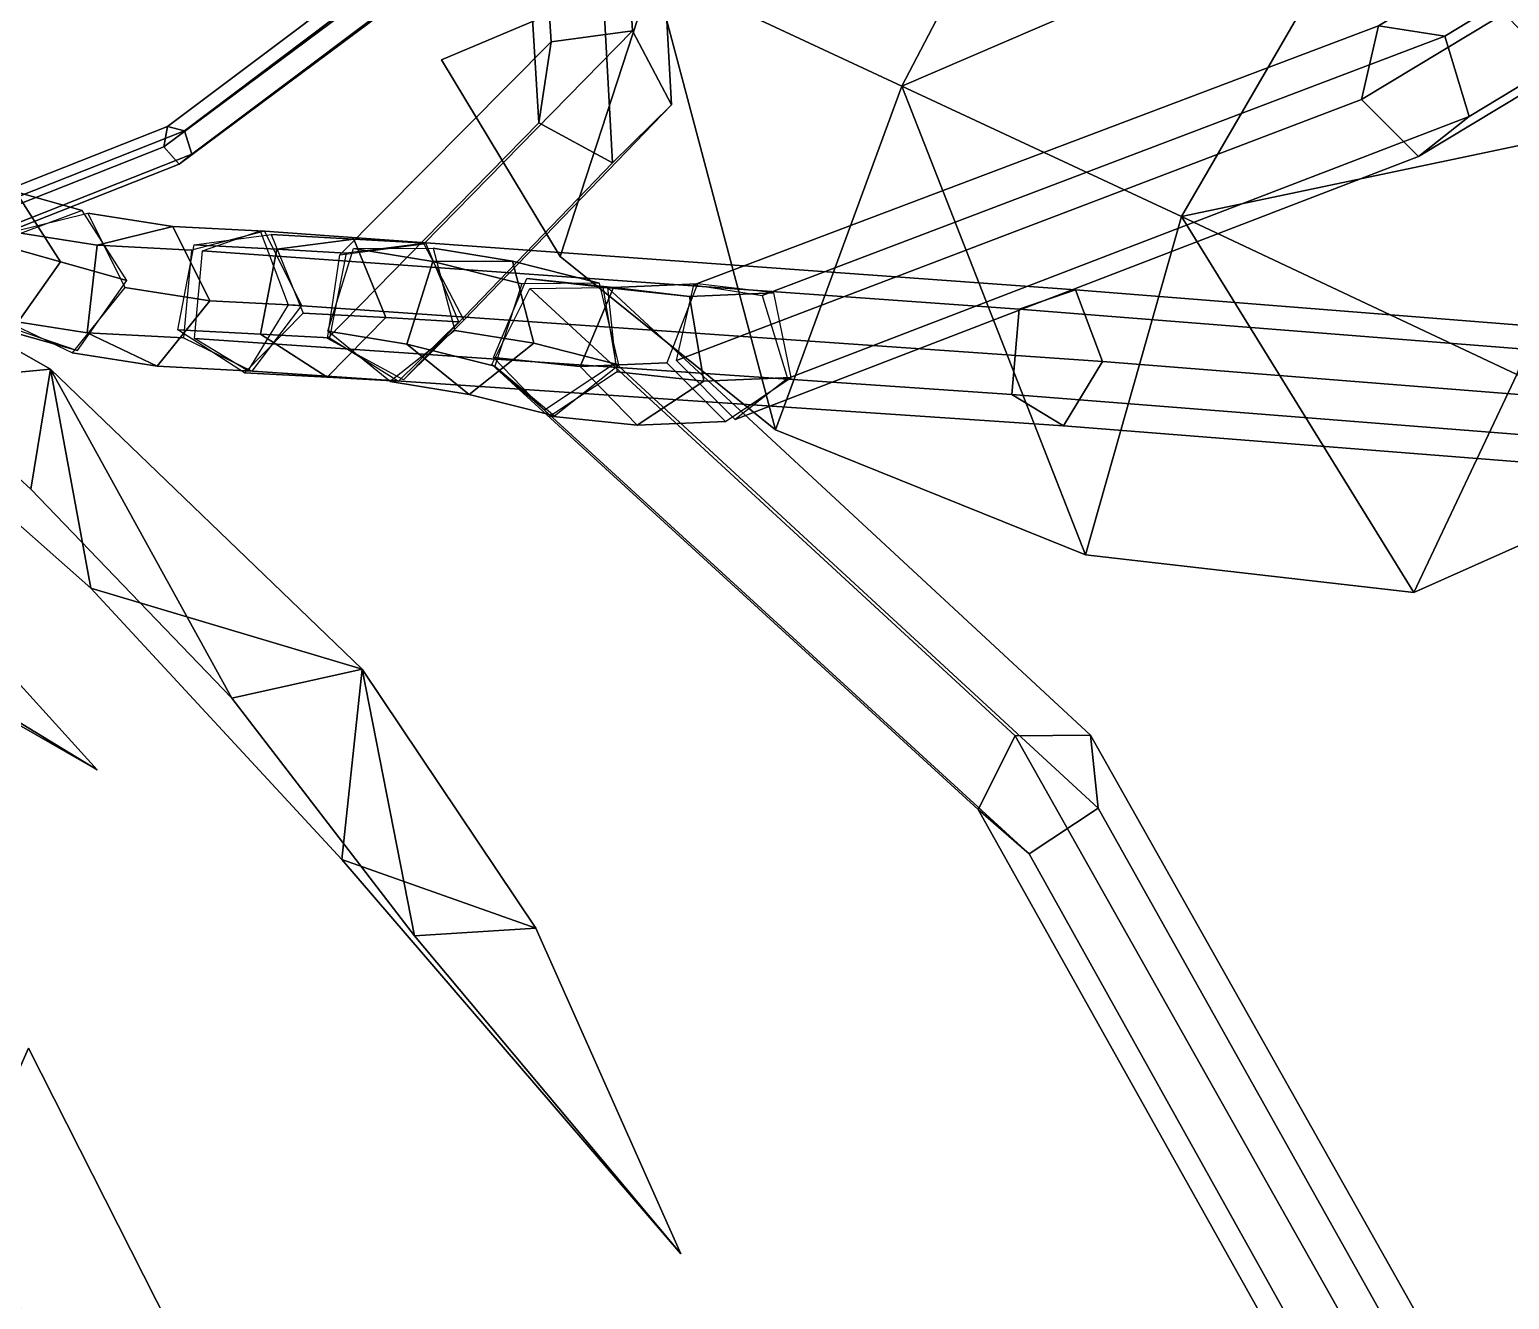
# Model space of a CAD drawing. Header units: metres. Extents: x -208 to 315, y -224 to 287.
# Drawn here: x 247.67 to 275.67, y 96.64 to 120.67 of the extents above; entities that cross this region are included whole.
import ezdxf

# ---------------------------------------------------------------- set-up
doc = ezdxf.new("R2010")
doc.units = ezdxf.units.M

msp = doc.modelspace()

# ---------------------------------------------------------------- linework, layer by layer
at = {"layer": 'Breeder_1InfInt', "color": 3}
for points in [[(248.7696, 117.1973, 843.1606), (250.3787, 116.9471, 846.2496), (248.9461, 116.5934, 846.9672), (247.3371, 116.8436, 843.8782)], [(249.4673, 115.791, 842.6833), (251.0763, 115.5408, 845.7723), (250.3787, 116.9471, 846.2496), (248.7696, 117.1973, 843.1606)], [(247.3371, 116.8436, 843.8782), (248.9461, 116.5934, 846.9672), (248.7596, 114.9357, 846.9301), (247.1506, 115.1859, 843.8411)], [(250.3787, 116.9471, 846.2496), (252.1131, 116.8559, 849.1785), (250.7292, 116.4992, 849.9846), (248.9461, 116.5934, 846.9672)], [(251.0763, 115.5408, 845.7723), (252.818, 115.4477, 848.7178), (252.1131, 116.8559, 849.1785), (250.3787, 116.9471, 846.2496)], [(252.2407, 116.7935, 849.1519), (253.8034, 116.7085, 852.2734), (252.3443, 116.5152, 852.9987), (250.7816, 116.6003, 849.8771)], [(252.8457, 115.3075, 848.8086), (254.4083, 115.2224, 851.9301), (253.8034, 116.7085, 852.2734), (252.2407, 116.7935, 849.1519)], [(248.9461, 116.5934, 846.9672), (250.7292, 116.4992, 849.9846), (250.5807, 114.8377, 850.02), (248.7596, 114.9357, 846.9301)], [(250.7816, 116.6003, 849.8771), (252.3443, 116.5152, 852.9987), (252.0338, 114.9079, 853.1102), (250.4712, 114.993, 849.9887)], [(252.3443, 116.5152, 852.9987), (253.6595, 116.4432, 856.1582), (253.3398, 114.8368, 856.2542), (252.0338, 114.9079, 853.1102)], [(253.8034, 116.7085, 852.2734), (255.1656, 116.632, 855.5351), (253.6595, 116.4432, 856.1582), (252.3443, 116.5152, 852.9987)], [(253.7982, 116.5275, 856.2064), (255.295, 116.2826, 859.3517), (254.8087, 114.7193, 859.4615), (253.3119, 114.9643, 856.3162)], [(255.3051, 116.5374, 855.4901), (256.8019, 116.2924, 858.6354), (255.295, 116.2826, 859.3517), (253.7982, 116.5275, 856.2064)], [(254.4083, 115.2224, 851.9301), (255.7907, 115.1439, 855.2401), (255.1656, 116.632, 855.5351), (253.8034, 116.7085, 852.2734)], [(255.7139, 114.98, 855.1743), (257.2106, 114.735, 858.3196), (256.8019, 116.2924, 858.6354), (255.3051, 116.5374, 855.4901)], [(255.295, 116.2826, 859.3517), (256.983, 115.8602, 862.4896), (256.4713, 114.3025, 862.5536), (254.8087, 114.7193, 859.4615)], [(256.8019, 116.2924, 858.6354), (258.453, 115.8757, 861.7004), (256.983, 115.8602, 862.4896), (255.295, 116.2826, 859.3517)], [(257.2106, 114.735, 858.3196), (258.8145, 114.3273, 861.2957), (258.453, 115.8757, 861.7004), (256.8019, 116.2924, 858.6354)], [(257.0748, 115.9627, 862.3549), (258.7155, 115.7894, 865.4324), (258.088, 114.2942, 865.6827), (256.4472, 114.4674, 862.6052)], [(258.5111, 115.7948, 861.5796), (260.1519, 115.6216, 864.6571), (258.7155, 115.7894, 865.4324), (257.0748, 115.9627, 862.3549)], [(248.4724, 114.555, 843.1015), (250.0814, 114.3048, 846.1904), (251.0763, 115.5408, 845.7723), (249.4673, 115.791, 842.6833)], [(258.7155, 115.7894, 865.4324), (260.3066, 115.8602, 868.4421), (259.7248, 114.3643, 868.7826), (258.088, 114.2942, 865.6827)], [(258.7847, 114.1943, 861.3436), (260.4254, 114.021, 864.4211), (260.1519, 115.6216, 864.6571), (258.5111, 115.7948, 861.5796)], [(260.1519, 115.6216, 864.6571), (261.7512, 115.6901, 867.6829), (260.3066, 115.8602, 868.4421), (258.7155, 115.7894, 865.4324)], [(260.4254, 114.021, 864.4211), (262.0758, 114.0875, 867.5471), (261.7512, 115.6901, 867.6829), (260.1519, 115.6216, 864.6571)], [(250.0814, 114.3048, 846.1904), (251.8763, 114.2075, 849.2349), (252.818, 115.4477, 848.7178), (251.0763, 115.5408, 845.7723)], [(247.1506, 115.1859, 843.8411), (248.7596, 114.9357, 846.9301), (250.0814, 114.3048, 846.1904), (248.4724, 114.555, 843.1015)], [(251.7355, 114.1779, 849.3336), (253.2982, 114.0928, 852.4551), (254.4083, 115.2224, 851.9301), (252.8457, 115.3075, 848.8086)], [(253.2982, 114.0928, 852.4551), (254.6453, 114.0176, 855.6913), (255.7907, 115.1439, 855.2401), (254.4083, 115.2224, 851.9301)], [(248.7596, 114.9357, 846.9301), (250.5807, 114.8377, 850.02), (251.8763, 114.2075, 849.2349), (250.0814, 114.3048, 846.1904)], [(250.4712, 114.993, 849.9887), (252.0338, 114.9079, 853.1102), (253.2982, 114.0928, 852.4551), (251.7355, 114.1779, 849.3336)], [(252.0338, 114.9079, 853.1102), (253.3398, 114.8368, 856.2542), (254.6453, 114.0176, 855.6913), (253.2982, 114.0928, 852.4551)], [(253.3119, 114.9643, 856.3162), (254.8087, 114.7193, 859.4615), (255.9858, 113.7684, 858.8272), (254.489, 114.0134, 855.6819)], [(254.489, 114.0134, 855.6819), (255.9858, 113.7684, 858.8272), (257.2106, 114.735, 858.3196), (255.7139, 114.98, 855.1743)], [(254.8087, 114.7193, 859.4615), (256.4713, 114.3025, 862.5536), (257.5968, 113.3605, 861.8199), (255.9858, 113.7684, 858.8272)], [(255.9858, 113.7684, 858.8272), (257.5968, 113.3605, 861.8199), (258.8145, 114.3273, 861.2957), (257.2106, 114.735, 858.3196)], [(256.4472, 114.4674, 862.6052), (258.088, 114.2942, 865.6827), (259.1607, 113.1848, 865.0483), (257.52, 113.358, 861.9708)], [(258.088, 114.2942, 865.6827), (259.7248, 114.3643, 868.7826), (260.8347, 113.2521, 868.2211), (259.1607, 113.1848, 865.0483)], [(257.52, 113.358, 861.9708), (259.1607, 113.1848, 865.0483), (260.4254, 114.021, 864.4211), (258.7847, 114.1943, 861.3436)], [(259.1607, 113.1848, 865.0483), (260.8347, 113.2521, 868.2211), (262.0758, 114.0875, 867.5471), (260.4254, 114.021, 864.4211)]]:
    msp.add_3dface(points, dxfattribs=at)
at = {"layer": 'Breeder_1Pdcel', "color": 3}
for points in [[(273.1919, 120.7455, 884.1188), (288.0586, 129.7411, 895.6895), (288.0369, 128.4971, 896.6821), (272.8713, 119.3518, 884.8173)], [(274.4435, 120.5453, 883.1562), (289.1265, 129.4488, 894.546), (288.0586, 129.7411, 895.6895), (273.1919, 120.7455, 884.1188)], [(274.908, 119.026, 883.2507), (289.7747, 128.0215, 894.8214), (289.1265, 129.4488, 894.546), (274.4435, 120.5453, 883.1562)], [(259.075, 120.6504, 875.6405), (258.5782, 128.8445, 894.835), (257.0151, 128.5567, 894.9183), (257.5348, 120.4436, 875.9841)], [(259.8104, 119.2458, 875.7787), (259.3509, 127.5716, 895.3969), (258.5782, 128.8445, 894.835), (259.075, 120.6504, 875.6405)], [(257.5348, 120.4436, 875.9841), (257.0151, 128.5567, 894.9183), (256.8072, 127.1032, 895.5325), (257.3039, 118.9091, 876.338)], [(272.8713, 119.3518, 884.8173), (288.0369, 128.4971, 896.6821), (289.1135, 127.4183, 896.1375), (273.948, 118.273, 884.2727)], [(273.948, 118.273, 884.2727), (289.1135, 127.4183, 896.1375), (289.7747, 128.0215, 894.8214), (274.908, 119.026, 883.2507)], [(258.6993, 118.1533, 876.2164), (258.2398, 126.4792, 895.8345), (259.3509, 127.5716, 895.3969), (259.8104, 119.2458, 875.7787)], [(257.3039, 118.9091, 876.338), (256.8072, 127.1032, 895.5325), (258.2398, 126.4792, 895.8345), (258.6993, 118.1533, 876.2164)], [(260.236, 115.8436, 868.3355), (273.1919, 120.7455, 884.1188), (272.8713, 119.3518, 884.8173), (259.9055, 114.4068, 869.0556)], [(261.5262, 115.6372, 867.3431), (274.4435, 120.5453, 883.1562), (273.1919, 120.7455, 884.1188), (260.236, 115.8436, 868.3355)], [(253.5404, 116.4075, 855.7665), (257.5348, 120.4436, 875.9841), (257.3039, 118.9091, 876.338), (253.3024, 114.8255, 856.1313)], [(255.1282, 116.6207, 855.4122), (259.075, 120.6504, 875.6405), (257.5348, 120.4436, 875.9841), (253.5404, 116.4075, 855.7665)], [(255.8864, 115.1726, 855.5547), (259.8104, 119.2458, 875.7787), (259.075, 120.6504, 875.6405), (255.1282, 116.6207, 855.4122)], [(262.0052, 114.0709, 867.4406), (274.908, 119.026, 883.2507), (274.4435, 120.5453, 883.1562), (261.5262, 115.6372, 867.3431)], [(259.9055, 114.4068, 869.0556), (272.8713, 119.3518, 884.8173), (273.948, 118.273, 884.2727), (261.0154, 113.2947, 868.4941)], [(254.7409, 114.0464, 856.0059), (258.6993, 118.1533, 876.2164), (259.8104, 119.2458, 875.7787), (255.8864, 115.1726, 855.5547)], [(261.0154, 113.2947, 868.4941), (273.948, 118.273, 884.2727), (274.908, 119.026, 883.2507), (262.0052, 114.0709, 867.4406)], [(253.3024, 114.8255, 856.1313), (257.3039, 118.9091, 876.338), (258.6993, 118.1533, 876.2164), (254.7409, 114.0464, 856.0059)], [(252.0321, 116.8611, 849.0784), (267.457, 115.7442, 863.2848), (266.3945, 115.3805, 864.4125), (250.9367, 116.4861, 850.241)], [(252.5597, 115.464, 848.3985), (267.9688, 114.3891, 862.6253), (267.457, 115.7442, 863.2848), (252.0321, 116.8611, 849.0784)], [(250.9367, 116.4861, 850.241), (266.3945, 115.3805, 864.4125), (266.2504, 113.7688, 864.4468), (250.7882, 114.8246, 850.2764)], [(257.1343, 115.7734, 862.7698), (266.3159, 107.3058, 879.6517), (265.6155, 105.9119, 879.3358), (256.4122, 114.3364, 862.4442)], [(258.6043, 115.7889, 861.9806), (267.7418, 107.3209, 878.8861), (266.3159, 107.3058, 879.6517), (257.1343, 115.7734, 862.7698)], [(258.7554, 114.3612, 861.1862), (267.8883, 105.936, 878.1155), (267.7418, 107.3209, 878.8861), (258.6043, 115.7889, 861.9806)], [(267.457, 115.7442, 863.2848), (286.2233, 114.2584, 872.309), (285.5285, 113.8672, 873.6863), (266.3945, 115.3805, 864.4125)], [(267.9688, 114.3891, 862.6253), (286.5091, 112.9202, 871.4962), (286.2233, 114.2584, 872.309), (267.457, 115.7442, 863.2848)], [(251.7953, 114.2126, 849.1347), (267.2273, 113.1752, 863.3394), (267.9688, 114.3891, 862.6253), (252.5597, 115.464, 848.3985)], [(266.3945, 115.3805, 864.4125), (285.5285, 113.8672, 873.6863), (285.3844, 112.2555, 873.7206), (266.2504, 113.7688, 864.4468)], [(250.7882, 114.8246, 850.2764), (266.2504, 113.7688, 864.4468), (267.2273, 113.1752, 863.3394), (251.7953, 114.2126, 849.1347)], [(256.4122, 114.3364, 862.4442), (265.6155, 105.9119, 879.3358), (266.5817, 105.0702, 878.3918), (257.4084, 113.4687, 861.4711)], [(257.4084, 113.4687, 861.4711), (266.5817, 105.0702, 878.3918), (267.8883, 105.936, 878.1155), (258.7554, 114.3612, 861.1862)], [(267.2273, 113.1752, 863.3394), (285.9936, 111.6895, 872.3636), (286.5091, 112.9202, 871.4962), (267.9688, 114.3891, 862.6253)], [(266.2504, 113.7688, 864.4468), (285.3844, 112.2555, 873.7206), (285.9936, 111.6895, 872.3636), (267.2273, 113.1752, 863.3394)], [(266.3159, 107.3058, 879.6517), (274.1039, 93.4798, 893.8851), (273.2232, 92.3227, 893.2381), (265.6155, 105.9119, 879.3358)], [(267.7418, 107.3209, 878.8861), (275.5298, 93.4949, 893.1196), (274.1039, 93.4798, 893.8851), (266.3159, 107.3058, 879.6517)], [(267.8883, 105.936, 878.1155), (275.496, 92.3468, 892.0178), (275.5298, 93.4949, 893.1196), (267.7418, 107.3209, 878.8861)], [(265.6155, 105.9119, 879.3358), (273.2232, 92.3227, 893.2381), (274.0786, 91.6265, 892.0906), (266.5817, 105.0702, 878.3918)], [(266.5817, 105.0702, 878.3918), (274.0786, 91.6265, 892.0906), (275.496, 92.3468, 892.0178), (267.8883, 105.936, 878.1155)]]:
    msp.add_3dface(points, dxfattribs=at)
at = {"layer": 'Breeder_1Pdncle', "color": 3}
for points in [[(246.9987, 116.6304, 837.2339), (248.2541, 116.2765, 839.9954), (247.4068, 117.6023, 840.5506), (246.1514, 117.9562, 837.7891)], [(247.4068, 117.6023, 840.5506), (248.6621, 117.2484, 843.3121), (247.2263, 116.7099, 843.8958), (245.9709, 117.0638, 841.1343)], [(248.2541, 116.2765, 839.9954), (249.5095, 115.9226, 842.7569), (248.6621, 117.2484, 843.3121), (247.4068, 117.6023, 840.5506)], [(246.0663, 115.3044, 837.488), (247.3216, 114.9505, 840.2495), (248.2541, 116.2765, 839.9954), (246.9987, 116.6304, 837.2339)], [(247.3216, 114.9505, 840.2495), (248.577, 114.5966, 843.0109), (249.5095, 115.9226, 842.7569), (248.2541, 116.2765, 839.9954)], [(245.9186, 115.4343, 840.9492), (247.174, 115.0804, 843.7107), (248.577, 114.5966, 843.0109), (247.3216, 114.9505, 840.2495)]]:
    msp.add_3dface(points, dxfattribs=at)
at = {"layer": 'Breeder_Leaf', "color": 3}
for points in [[(259.4724, 121.7959, 842.8033), (267.8634, 126.6681, 840.2384), (264.1732, 119.6019, 840.1795)], [(259.4724, 121.7959, 842.8033), (264.1732, 119.6019, 840.1795), (267.8634, 126.6681, 840.2384)], [(267.8634, 126.6681, 840.2384), (273.1359, 123.4622, 837.8528), (264.1732, 119.6019, 840.1795)], [(267.8634, 126.6681, 840.2384), (264.1732, 119.6019, 840.1795), (273.1359, 123.4622, 837.8528)], [(264.1732, 119.6019, 840.1795), (273.1359, 123.4622, 837.8528), (269.4661, 117.1326, 837.2449)], [(264.1732, 119.6019, 840.1795), (269.4661, 117.1326, 837.2449), (273.1359, 123.4622, 837.8528)], [(273.1359, 123.4622, 837.8528), (277.6465, 118.86, 834.9939), (269.4661, 117.1326, 837.2449)], [(273.1359, 123.4622, 837.8528), (269.4661, 117.1326, 837.2449), (277.6465, 118.86, 834.9939)], [(259.4724, 121.7959, 842.8033), (257.7048, 116.3787, 842.9404), (255.4645, 120.1021, 842.1039)], [(259.4724, 121.7959, 842.8033), (255.4645, 120.1021, 842.1039), (257.7048, 116.3787, 842.9404)], [(261.7827, 113.0988, 840.9973), (257.7048, 116.3787, 842.9404), (259.4724, 121.7959, 842.8033)], [(261.7827, 113.0988, 840.9973), (259.4724, 121.7959, 842.8033), (257.7048, 116.3787, 842.9404)], [(261.7827, 113.0988, 840.9973), (259.4724, 121.7959, 842.8033), (264.1732, 119.6019, 840.1795)], [(261.7827, 113.0988, 840.9973), (264.1732, 119.6019, 840.1795), (259.4724, 121.7959, 842.8033)], [(264.1732, 119.6019, 840.1795), (267.6466, 110.7291, 838.8034), (261.7827, 113.0988, 840.9973)], [(264.1732, 119.6019, 840.1795), (261.7827, 113.0988, 840.9973), (267.6466, 110.7291, 838.8034)], [(267.6466, 110.7291, 838.8034), (264.1732, 119.6019, 840.1795), (269.4661, 117.1326, 837.2449)], [(267.6466, 110.7291, 838.8034), (269.4661, 117.1326, 837.2449), (264.1732, 119.6019, 840.1795)], [(269.4661, 117.1326, 837.2449), (277.6465, 118.86, 834.9939), (275.8047, 114.144, 833.1395)], [(269.4661, 117.1326, 837.2449), (275.8047, 114.144, 833.1395), (277.6465, 118.86, 834.9939)], [(269.4661, 117.1326, 837.2449), (273.8587, 110.02, 835.7375), (267.6466, 110.7291, 838.8034)], [(269.4661, 117.1326, 837.2449), (267.6466, 110.7291, 838.8034), (273.8587, 110.02, 835.7375)], [(275.8047, 114.144, 833.1395), (273.8587, 110.02, 835.7375), (269.4661, 117.1326, 837.2449)], [(275.8047, 114.144, 833.1395), (269.4661, 117.1326, 837.2449), (273.8587, 110.02, 835.7375)], [(279.6058, 112.5806, 826.2386), (273.8587, 110.02, 835.7375), (275.8047, 114.144, 833.1395)], [(279.6058, 112.5806, 826.2386), (275.8047, 114.144, 833.1395), (273.8587, 110.02, 835.7375)], [(247.6454, 101.3965, 822.6119), (250.7967, 95.1828, 821.5352), (245.76, 97.1513, 828.2975)], [(247.6454, 101.3965, 822.6119), (245.76, 97.1513, 828.2975), (250.7967, 95.1828, 821.5352)], [(245.76, 97.1513, 828.2975), (250.7967, 95.1828, 821.5352), (249.3602, 90.9281, 824.5194)], [(245.76, 97.1513, 828.2975), (249.3602, 90.9281, 824.5194), (250.7967, 95.1828, 821.5352)], [(249.3602, 90.9281, 824.5194), (250.1083, 89.9761, 829.626), (245.76, 97.1513, 828.2975)], [(249.3602, 90.9281, 824.5194), (245.76, 97.1513, 828.2975), (250.1083, 89.9761, 829.626)], [(245.76, 97.1513, 828.2975), (250.1083, 89.9761, 829.626), (246.5616, 93.8271, 834.2178)], [(245.76, 97.1513, 828.2975), (246.5616, 93.8271, 834.2178), (250.1083, 89.9761, 829.626)]]:
    msp.add_3dface(points, dxfattribs=at)
at = {"layer": 'Breeder_Petiole', "color": 3}
for points in [[(250.2775, 118.8391, 842.2086), (255.4815, 122.7496, 843.4591), (255.6036, 122.4734, 843.8079), (250.2091, 118.4521, 842.4503)], [(250.6014, 118.7558, 841.8907), (255.6884, 122.5983, 843.0754), (255.4815, 122.7496, 843.4591), (250.2775, 118.8391, 842.2086)], [(250.2091, 118.4521, 842.4503), (255.6036, 122.4734, 843.8079), (255.8915, 122.1456, 843.6351), (250.4969, 118.1243, 842.2775)], [(250.7362, 118.3166, 841.933), (255.9403, 122.2271, 843.1836), (255.6884, 122.5983, 843.0754), (250.6014, 118.7558, 841.8907)], [(250.4969, 118.1243, 842.2775), (255.8915, 122.1456, 843.6351), (255.9403, 122.2271, 843.1836), (250.7362, 118.3166, 841.933)], [(245.5373, 116.9655, 837.8682), (250.2775, 118.8391, 842.2086), (250.2091, 118.4521, 842.4503), (245.4689, 116.5785, 838.1099)], [(245.8612, 116.8822, 837.5504), (250.6014, 118.7558, 841.8907), (250.2775, 118.8391, 842.2086), (245.5373, 116.9655, 837.8682)], [(245.9961, 116.443, 837.5927), (250.7362, 118.3166, 841.933), (250.6014, 118.7558, 841.8907), (245.8612, 116.8822, 837.5504)], [(245.4689, 116.5785, 838.1099), (250.2091, 118.4521, 842.4503), (250.4969, 118.1243, 842.2775), (245.7567, 116.2507, 837.9371)], [(245.7567, 116.2507, 837.9371), (250.4969, 118.1243, 842.2775), (250.7362, 118.3166, 841.933), (245.9961, 116.443, 837.5927)]]:
    msp.add_3dface(points, dxfattribs=at)
at = {"layer": 'Breeder_Stipule', "color": 3}
for points in [[(240.5311, 118.5305, 825.5493), (244.5202, 113.913, 817.4017), (248.063, 114.2435, 822.5314)], [(240.5311, 118.5305, 825.5493), (248.063, 114.2435, 822.5314), (244.5202, 113.913, 817.4017)], [(248.063, 114.2435, 822.5314), (247.6906, 111.9769, 828.017), (240.5311, 118.5305, 825.5493)], [(248.063, 114.2435, 822.5314), (240.5311, 118.5305, 825.5493), (247.6906, 111.9769, 828.017)], [(248.063, 114.2435, 822.5314), (244.5202, 113.913, 817.4017), (248.8275, 110.1032, 816.0569)], [(248.063, 114.2435, 822.5314), (248.8275, 110.1032, 816.0569), (244.5202, 113.913, 817.4017)], [(248.063, 114.2435, 822.5314), (251.4937, 108.017, 825.139), (247.6906, 111.9769, 828.017)], [(248.063, 114.2435, 822.5314), (247.6906, 111.9769, 828.017), (251.4937, 108.017, 825.139)], [(248.063, 114.2435, 822.5314), (248.8275, 110.1032, 816.0569), (253.9582, 108.5655, 819.5856)], [(248.063, 114.2435, 822.5314), (253.9582, 108.5655, 819.5856), (248.8275, 110.1032, 816.0569)], [(253.9582, 108.5655, 819.5856), (251.4937, 108.017, 825.139), (248.063, 114.2435, 822.5314)], [(253.9582, 108.5655, 819.5856), (248.063, 114.2435, 822.5314), (251.4937, 108.017, 825.139)], [(244.583, 111.4762, 784.1635), (240.5855, 111.7619, 782.2285), (248.946, 106.6637, 781.2578)], [(244.583, 111.4762, 784.1635), (248.946, 106.6637, 781.2578), (240.5855, 111.7619, 782.2285)], [(242.6713, 110.2673, 788.5313), (244.583, 111.4762, 784.1635), (248.946, 106.6637, 781.2578)], [(242.6713, 110.2673, 788.5313), (248.946, 106.6637, 781.2578), (244.583, 111.4762, 784.1635)], [(253.9582, 108.5655, 819.5856), (248.8275, 110.1032, 816.0569), (253.5774, 104.966, 815.1672)], [(253.9582, 108.5655, 819.5856), (253.5774, 104.966, 815.1672), (248.8275, 110.1032, 816.0569)], [(254.9491, 103.5226, 821.6744), (251.4937, 108.017, 825.139), (253.9582, 108.5655, 819.5856)], [(254.9491, 103.5226, 821.6744), (253.9582, 108.5655, 819.5856), (251.4937, 108.017, 825.139)], [(253.9582, 108.5655, 819.5856), (253.5774, 104.966, 815.1672), (257.2454, 103.6673, 817.327)], [(253.9582, 108.5655, 819.5856), (257.2454, 103.6673, 817.327), (253.5774, 104.966, 815.1672)], [(254.9491, 103.5226, 821.6744), (253.9582, 108.5655, 819.5856), (257.2454, 103.6673, 817.327)], [(254.9491, 103.5226, 821.6744), (257.2454, 103.6673, 817.327), (253.9582, 108.5655, 819.5856)], [(257.2454, 103.6673, 817.327), (253.5774, 104.966, 815.1672), (259.9879, 97.5007, 815.0706)], [(257.2454, 103.6673, 817.327), (259.9879, 97.5007, 815.0706), (253.5774, 104.966, 815.1672)], [(254.9491, 103.5226, 821.6744), (257.2454, 103.6673, 817.327), (259.9879, 97.5007, 815.0706)], [(254.9491, 103.5226, 821.6744), (259.9879, 97.5007, 815.0706), (257.2454, 103.6673, 817.327)]]:
    msp.add_3dface(points, dxfattribs=at)

doc.saveas('drawing.dxf')
